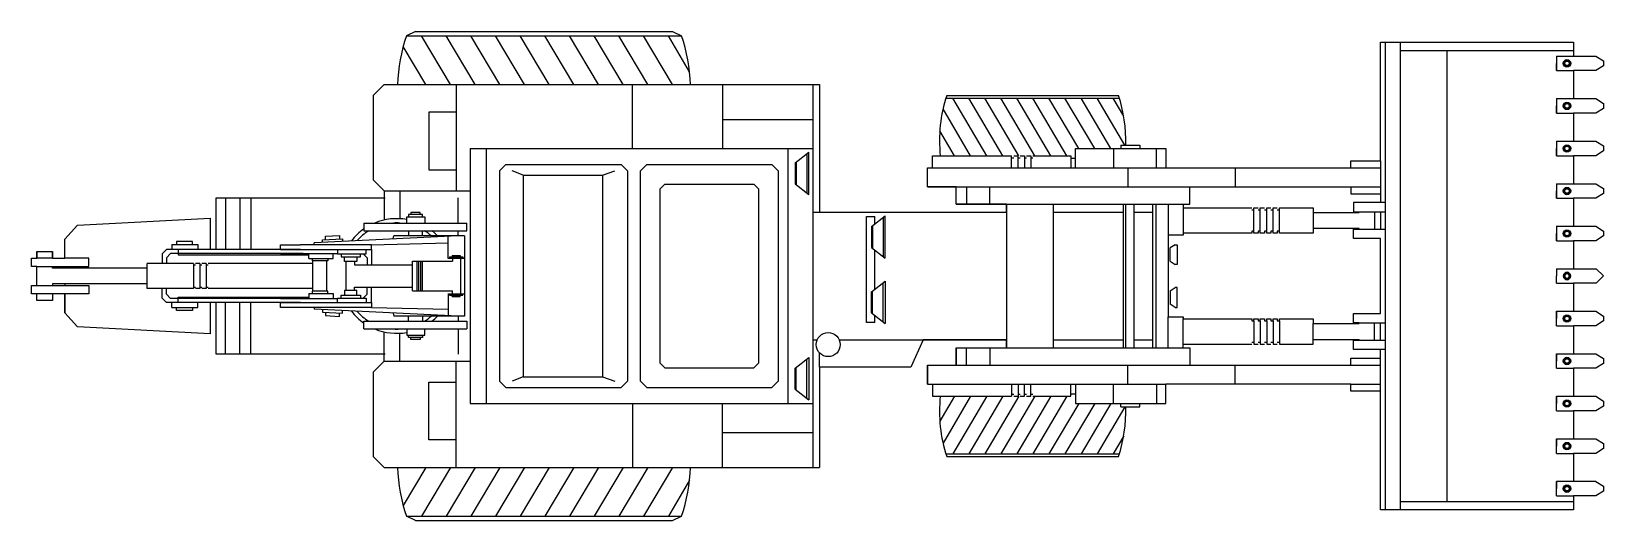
# Model space of a CAD drawing. Header units: millimetres. Extents: x -3242.83 to -3235.43, y 1750.47 to 1752.77.
import ezdxf

# ---------------------------------------------------------------- set-up
doc = ezdxf.new("R2010")
doc.units = ezdxf.units.MM
doc.header["$LTSCALE"] = 10
doc.layers.add('Veículos', color=2, linetype='Continuous')

msp = doc.modelspace()

# ---------------------------------------------------------------- linework, layer by layer
at = {"layer": 'Veículos'}
for p, q in [((-3241.0238, 1752.7698), (-3241.0663, 1752.7498)), ((-3241.0663, 1752.7498), (-3239.7726, 1752.7498)), ((-3241.0238, 1752.7698), (-3239.8151, 1752.7698)), ((-3240.8598, 1752.5198), (-3240.9954, 1752.7498)), ((-3240.7438, 1752.5198), (-3240.8794, 1752.7498)), ((-3240.6277, 1752.5198), (-3240.7633, 1752.7498)), ((-3240.5116, 1752.5198), (-3240.6472, 1752.7498)), ((-3240.3955, 1752.5198), (-3240.5311, 1752.7498)), ((-3240.2794, 1752.5198), (-3240.415, 1752.7498)), ((-3240.1633, 1752.5198), (-3240.2989, 1752.7498)), ((-3240.0473, 1752.5198), (-3240.1829, 1752.7498)), ((-3239.9312, 1752.5198), (-3240.0668, 1752.7498)), ((-3239.8151, 1752.5198), (-3239.9507, 1752.7498)), ((-3239.7346, 1752.5802), (-3239.8346, 1752.7498)), ((-3239.8151, 1752.7698), (-3239.7726, 1752.7498)), ((-3240.9759, 1752.5198), (-3241.0819, 1752.6994)), ((-3236.4847, 1752.161), (-3236.4847, 1752.7198)), ((-3236.4847, 1752.7198), (-3235.5758, 1752.7198)), ((-3236.462, 1752.7198), (-3236.462, 1750.5198)), ((-3236.3922, 1752.7198), (-3236.3922, 1750.5198)), ((-3236.3922, 1752.6798), (-3235.5758, 1752.6798)), ((-3236.1725, 1752.6798), (-3236.1725, 1750.5598)), ((-3235.5758, 1752.7198), (-3235.5758, 1752.6539)), ((-3235.6558, 1752.6539), (-3235.6558, 1752.6198)), ((-3235.6558, 1752.6539), (-3235.6558, 1752.5856)), ((-3235.6558, 1752.6539), (-3235.5758, 1752.6539)), ((-3235.6558, 1752.5856), (-3235.6558, 1752.6198)), ((-3235.5758, 1752.6539), (-3235.4704, 1752.6539)), ((-3235.4704, 1752.6539), (-3235.4348, 1752.6313)), ((-3235.4348, 1752.6082), (-3235.4704, 1752.5856)), ((-3235.4348, 1752.6313), (-3235.4348, 1752.6082)), ((-3235.6558, 1752.5856), (-3235.5758, 1752.5856)), ((-3235.5758, 1752.5856), (-3235.5758, 1752.4539)), ((-3235.4704, 1752.5856), (-3235.5758, 1752.5856)), ((-3241.2211, 1752.4698), (-3241.1711, 1752.5198)), ((-3241.2211, 1752.0698), (-3241.2211, 1752.4698)), ((-3241.1711, 1752.5198), (-3241.1038, 1752.5198)), ((-3241.1038, 1752.5198), (-3239.1239, 1752.5198)), ((-3240.8321, 1752.5198), (-3240.8321, 1752.0198)), ((-3240.0033, 1752.2198), (-3240.0033, 1752.5198)), ((-3239.7306, 1752.5198), (-3239.1239, 1752.5198)), ((-3239.5805, 1752.5198), (-3239.5805, 1752.2198)), ((-3239.1539, 1750.7198), (-3239.1539, 1752.5198)), ((-3239.1239, 1752.5198), (-3239.1239, 1751.9198)), ((-3238.5289, 1752.4564), (-3237.7124, 1752.4564)), ((-3238.5249, 1752.469), (-3237.7164, 1752.469)), ((-3238.3368, 1752.185), (-3238.4968, 1752.4564)), ((-3238.2614, 1752.185), (-3238.4213, 1752.4564)), ((-3238.1859, 1752.185), (-3238.3459, 1752.4564)), ((-3238.1104, 1752.185), (-3238.2704, 1752.4564)), ((-3238.035, 1752.185), (-3238.195, 1752.4564)), ((-3237.9595, 1752.185), (-3238.1195, 1752.4564)), ((-3237.9039, 1752.2187), (-3238.0441, 1752.4564)), ((-3237.8285, 1752.2187), (-3237.9686, 1752.4564)), ((-3237.753, 1752.2187), (-3237.8931, 1752.4564)), ((-3237.6876, 1752.2357), (-3237.8177, 1752.4564)), ((-3237.6922, 1752.3716), (-3237.7422, 1752.4564)), ((-3235.6558, 1752.4539), (-3235.5758, 1752.4539)), ((-3235.6558, 1752.4539), (-3235.6558, 1752.3856)), ((-3235.6558, 1752.4539), (-3235.6558, 1752.4198)), ((-3235.5758, 1752.4539), (-3235.4704, 1752.4539)), ((-3235.4704, 1752.4539), (-3235.4348, 1752.4313)), ((-3240.8321, 1752.3901), (-3240.9615, 1752.3901)), ((-3240.9615, 1752.3901), (-3240.9615, 1752.1184)), ((-3238.4123, 1752.185), (-3238.5423, 1752.4057)), ((-3235.6558, 1752.3856), (-3235.6558, 1752.4198)), ((-3235.6558, 1752.3856), (-3235.5758, 1752.3856)), ((-3235.4704, 1752.3856), (-3235.5758, 1752.3856)), ((-3235.5758, 1752.3856), (-3235.5758, 1752.2539)), ((-3235.4348, 1752.4082), (-3235.4704, 1752.3856)), ((-3235.4348, 1752.4313), (-3235.4348, 1752.4082)), ((-3239.5805, 1752.3552), (-3239.1539, 1752.3552)), ((-3238.4877, 1752.185), (-3238.5573, 1752.3031)), ((-3237.7064, 1752.2357), (-3237.7064, 1752.2187)), ((-3237.7064, 1752.2357), (-3237.6167, 1752.2357)), ((-3237.6167, 1752.2357), (-3237.6167, 1752.2187)), ((-3235.6558, 1752.2539), (-3235.6558, 1752.2198)), ((-3235.6558, 1752.2539), (-3235.6558, 1752.1856)), ((-3235.6558, 1752.2539), (-3235.5758, 1752.2539)), ((-3235.5758, 1752.2539), (-3235.4704, 1752.2539)), ((-3235.4704, 1752.2539), (-3235.4348, 1752.2313)), ((-3235.4348, 1752.2313), (-3235.4348, 1752.2082)), ((-3240.7671, 1752.2198), (-3240.7671, 1751.0198)), ((-3240.7671, 1752.2198), (-3239.1539, 1752.2198)), ((-3240.6917, 1752.2198), (-3240.6917, 1751.0198)), ((-3239.2724, 1752.2198), (-3239.2724, 1751.0198)), ((-3239.2376, 1752.1524), (-3239.1733, 1752.2023)), ((-3239.2337, 1752.1555), (-3239.2337, 1752.0503)), ((-3239.1829, 1752.1949), (-3239.1829, 1752.0109)), ((-3239.1733, 1752.0035), (-3239.1733, 1752.2023)), ((-3238.5922, 1752.129), (-3238.5922, 1752.185)), ((-3238.5922, 1752.185), (-3238.2195, 1752.185)), ((-3238.2195, 1752.129), (-3238.2195, 1752.185)), ((-3238.2195, 1752.175), (-3238.2095, 1752.175)), ((-3238.2095, 1752.185), (-3238.1895, 1752.185)), ((-3238.1895, 1752.129), (-3238.1895, 1752.185)), ((-3238.1895, 1752.175), (-3238.1795, 1752.175)), ((-3238.1795, 1752.185), (-3238.1596, 1752.185)), ((-3238.1596, 1752.185), (-3238.1596, 1752.129)), ((-3238.1596, 1752.175), (-3238.1496, 1752.175)), ((-3238.1496, 1752.185), (-3238.1296, 1752.185)), ((-3238.1296, 1752.185), (-3238.1296, 1752.129)), ((-3238.1296, 1752.175), (-3238.1196, 1752.175)), ((-3238.1196, 1752.185), (-3237.9413, 1752.185)), ((-3237.9413, 1752.185), (-3237.9413, 1752.129)), ((-3237.9413, 1752.1739), (-3237.9195, 1752.1739)), ((-3237.9195, 1752.2187), (-3237.6167, 1752.2187)), ((-3237.9195, 1752.129), (-3237.9195, 1752.2187)), ((-3237.7401, 1752.2187), (-3237.7401, 1752.129)), ((-3237.6167, 1752.2187), (-3237.4934, 1752.2187)), ((-3237.5383, 1752.129), (-3237.5383, 1752.2187)), ((-3237.4934, 1752.2187), (-3237.4934, 1752.129)), ((-3236.6233, 1752.129), (-3236.6233, 1752.161)), ((-3236.6233, 1752.161), (-3236.4847, 1752.161)), ((-3236.4847, 1752.161), (-3236.4847, 1752.129)), ((-3235.6558, 1752.1856), (-3235.6558, 1752.2198)), ((-3235.6558, 1752.1856), (-3235.5758, 1752.1856)), ((-3235.4704, 1752.1856), (-3235.5758, 1752.1856)), ((-3235.5758, 1752.1856), (-3235.5758, 1752.0539)), ((-3235.4348, 1752.2082), (-3235.4704, 1752.1856)), ((-3240.9615, 1752.1184), (-3240.8321, 1752.1184)), ((-3240.5991, 1752.1443), (-3240.6291, 1752.1143)), ((-3240.6291, 1752.1143), (-3240.6291, 1751.1252)), ((-3240.5991, 1752.1443), (-3240.0563, 1752.1443)), ((-3240.5169, 1752.0943), (-3240.5691, 1752.1143)), ((-3240.5169, 1752.0943), (-3240.1438, 1752.0943)), ((-3240.5169, 1752.0943), (-3240.5169, 1751.1452)), ((-3240.1438, 1752.0943), (-3240.0863, 1752.1143)), ((-3240.1438, 1752.0943), (-3240.1438, 1751.1452)), ((-3240.0263, 1752.1143), (-3240.0563, 1752.1443)), ((-3240.0263, 1752.1143), (-3240.0263, 1751.1252)), ((-3239.966, 1752.1143), (-3239.936, 1752.1443)), ((-3239.966, 1751.1252), (-3239.966, 1752.1143)), ((-3239.936, 1752.1443), (-3239.3477, 1752.1443)), ((-3239.3177, 1752.1143), (-3239.3477, 1752.1443)), ((-3239.3177, 1752.1143), (-3239.3177, 1751.1252)), ((-3239.2376, 1752.1524), (-3239.2376, 1752.0533)), ((-3238.6146, 1752.129), (-3238.5922, 1752.129)), ((-3238.6146, 1752.0389), (-3238.6146, 1752.129)), ((-3238.6146, 1752.0389), (-3238.6146, 1752.129)), ((-3238.5922, 1752.129), (-3237.4934, 1752.129)), ((-3237.6728, 1752.129), (-3237.6728, 1752.0389)), ((-3237.4934, 1752.129), (-3236.6233, 1752.129)), ((-3237.1683, 1752.129), (-3237.1683, 1752.0389)), ((-3236.6233, 1752.129), (-3236.4847, 1752.129)), ((-3236.4847, 1752.129), (-3236.4847, 1751.9656)), ((-3241.1711, 1752.0198), (-3241.2211, 1752.0698)), ((-3241.1711, 1752.0198), (-3241.1711, 1751.8829)), ((-3241.1711, 1752.0198), (-3240.7671, 1752.0198)), ((-3241.0977, 1752.0198), (-3241.0977, 1751.8889)), ((-3239.8733, 1752.0291), (-3239.8507, 1752.0517)), ((-3239.8733, 1751.2104), (-3239.8733, 1752.0291)), ((-3239.8507, 1752.0517), (-3239.4329, 1752.0517)), ((-3239.4103, 1752.0291), (-3239.4329, 1752.0517)), ((-3239.4103, 1752.0291), (-3239.4103, 1751.2104)), ((-3239.2376, 1752.0533), (-3239.1733, 1752.0035)), ((-3238.6146, 1752.0389), (-3236.4847, 1752.0389)), ((-3238.4801, 1752.0389), (-3238.6146, 1752.0389)), ((-3238.4801, 1751.9578), (-3238.4801, 1752.0389)), ((-3238.4801, 1751.9578), (-3238.4801, 1752.0389)), ((-3238.4322, 1752.0389), (-3238.4322, 1751.9578)), ((-3238.3222, 1751.9578), (-3238.3222, 1752.0389)), ((-3237.3813, 1751.9578), (-3237.3813, 1752.0389)), ((-3236.6233, 1752.0389), (-3236.6233, 1752.0069)), ((-3236.6233, 1752.0069), (-3236.4847, 1752.0069)), ((-3236.4847, 1752.0389), (-3236.4847, 1752.0069)), ((-3235.6558, 1752.0539), (-3235.6558, 1751.9856)), ((-3235.6558, 1752.0539), (-3235.6558, 1752.0198)), ((-3235.6558, 1752.0539), (-3235.5758, 1752.0539)), ((-3235.6558, 1751.9856), (-3235.6558, 1752.0198)), ((-3235.5758, 1752.0539), (-3235.4704, 1752.0539)), ((-3235.4704, 1752.0539), (-3235.4348, 1752.0313)), ((-3235.4348, 1752.0082), (-3235.4704, 1751.9856)), ((-3235.4348, 1752.0313), (-3235.4348, 1752.0082)), ((-3235.4348, 1752.0082), (-3235.4348, 1752.0082)), ((-3241.9616, 1751.9871), (-3241.1674, 1751.9871)), ((-3241.9616, 1751.7447), (-3241.9616, 1751.9871)), ((-3241.9174, 1751.9871), (-3241.9174, 1751.7447)), ((-3241.8502, 1751.9871), (-3241.8502, 1751.7447)), ((-3241.7985, 1751.9871), (-3241.7985, 1751.7447)), ((-3240.823, 1751.8689), (-3240.823, 1751.9871)), ((-3238.4801, 1751.9578), (-3237.3813, 1751.9578)), ((-3238.2444, 1751.9578), (-3238.4801, 1751.9578)), ((-3238.2444, 1751.9198), (-3238.2444, 1751.9578)), ((-3238.2444, 1751.9578), (-3238.2444, 1751.2817)), ((-3238.0245, 1751.9578), (-3238.0245, 1751.2817)), ((-3237.6947, 1751.9578), (-3237.6947, 1751.2817)), ((-3237.6837, 1751.9578), (-3237.6837, 1751.2817)), ((-3237.6452, 1751.9578), (-3237.6452, 1751.2817)), ((-3237.5572, 1751.9578), (-3237.5572, 1751.2817)), ((-3237.5407, 1751.9578), (-3237.5407, 1751.2817)), ((-3237.4833, 1751.9578), (-3237.4833, 1751.8123)), ((-3237.4128, 1751.9578), (-3237.4128, 1751.8216)), ((-3237.4128, 1751.9398), (-3237.0894, 1751.9398)), ((-3237.0799, 1751.9398), (-3237.0597, 1751.9398)), ((-3237.0799, 1751.8312), (-3237.0799, 1751.9398)), ((-3237.0496, 1751.9398), (-3237.0295, 1751.9398)), ((-3237.0496, 1751.8312), (-3237.0496, 1751.9398)), ((-3237.0189, 1751.9398), (-3236.9998, 1751.9398)), ((-3237.0189, 1751.8312), (-3237.0189, 1751.9398)), ((-3236.9892, 1751.9398), (-3236.9705, 1751.9398)), ((-3236.9892, 1751.8312), (-3236.9892, 1751.9398)), ((-3236.96, 1751.8312), (-3236.96, 1751.9398)), ((-3236.96, 1751.9398), (-3236.8007, 1751.9398)), ((-3236.8007, 1751.9398), (-3236.8007, 1751.8216)), ((-3236.6109, 1751.9656), (-3236.6109, 1751.9216)), ((-3236.462, 1751.9656), (-3236.6109, 1751.9656)), ((-3235.6558, 1751.9856), (-3235.5758, 1751.9856)), ((-3235.4704, 1751.9856), (-3235.5758, 1751.9856)), ((-3235.5758, 1751.9856), (-3235.5758, 1751.8539)), ((-3242.6744, 1751.7937), (-3242.6146, 1751.8584)), ((-3242.6146, 1751.8584), (-3241.9897, 1751.8914)), ((-3241.9897, 1751.8914), (-3241.9897, 1751.7447)), ((-3241.2666, 1751.8689), (-3241.2666, 1751.8321)), ((-3241.2666, 1751.8689), (-3240.7819, 1751.8689)), ((-3241.0652, 1751.8689), (-3241.0652, 1751.8975)), ((-3241.0652, 1751.8975), (-3240.9795, 1751.8975)), ((-3241.0563, 1751.9088), (-3241.0563, 1751.8975)), ((-3240.9918, 1751.9088), (-3241.0563, 1751.9088)), ((-3241.0459, 1751.918), (-3241.0459, 1751.9088)), ((-3241.0021, 1751.918), (-3241.0459, 1751.918)), ((-3241.0021, 1751.9088), (-3241.0021, 1751.918)), ((-3240.9918, 1751.8975), (-3240.9918, 1751.9088)), ((-3240.9795, 1751.8975), (-3240.9795, 1751.8689)), ((-3240.7819, 1751.8321), (-3240.7819, 1751.8689)), ((-3239.151, 1751.9198), (-3238.2444, 1751.9198)), ((-3239.1239, 1751.9198), (-3238.2444, 1751.9198)), ((-3238.9025, 1751.8997), (-3238.8625, 1751.8997)), ((-3238.9025, 1751.4003), (-3238.9025, 1751.8997)), ((-3238.8783, 1751.8528), (-3238.814, 1751.9026)), ((-3238.8625, 1751.865), (-3238.8625, 1751.8997)), ((-3238.8236, 1751.8952), (-3238.8236, 1751.7112)), ((-3238.814, 1751.7038), (-3238.814, 1751.9026)), ((-3238.0245, 1751.9198), (-3237.6947, 1751.9198)), ((-3237.6452, 1751.9198), (-3237.5572, 1751.9198)), ((-3237.0894, 1751.9302), (-3237.0799, 1751.9302)), ((-3237.0597, 1751.9302), (-3237.0496, 1751.9302)), ((-3237.0295, 1751.9302), (-3237.0189, 1751.9302)), ((-3236.9998, 1751.9302), (-3236.9892, 1751.9302)), ((-3236.9705, 1751.9302), (-3236.96, 1751.9302)), ((-3236.8007, 1751.9182), (-3236.5841, 1751.9182)), ((-3236.6109, 1751.9216), (-3236.462, 1751.9216)), ((-3236.5841, 1751.9216), (-3236.5841, 1751.9182)), ((-3236.5125, 1751.9216), (-3236.5125, 1751.8398)), ((-3236.4847, 1751.9216), (-3236.4847, 1751.8398)), ((-3242.6744, 1751.7036), (-3242.6744, 1751.7937)), ((-3242.6744, 1751.7036), (-3242.6744, 1751.7937)), ((-3240.823, 1751.8091), (-3241.5001, 1751.7764)), ((-3241.4623, 1751.7895), (-3241.3668, 1751.7949)), ((-3241.4623, 1751.7783), (-3241.4623, 1751.7895)), ((-3241.4475, 1751.8063), (-3241.3815, 1751.81)), ((-3241.4475, 1751.7903), (-3241.4475, 1751.8063)), ((-3241.3815, 1751.81), (-3241.3815, 1751.7941)), ((-3241.3668, 1751.7949), (-3241.3668, 1751.7829)), ((-3241.2666, 1751.8321), (-3240.7819, 1751.8321)), ((-3241.1284, 1751.7944), (-3241.1267, 1751.8091)), ((-3240.7932, 1751.8091), (-3241.1267, 1751.8091)), ((-3241.0575, 1751.8321), (-3241.0575, 1751.8091)), ((-3240.9914, 1751.8091), (-3240.9914, 1751.8321)), ((-3240.8706, 1751.703), (-3240.8706, 1751.805)), ((-3240.823, 1751.8091), (-3240.823, 1751.8321)), ((-3240.7932, 1751.8091), (-3240.7932, 1751.4304)), ((-3238.8783, 1751.8528), (-3238.8783, 1751.7537)), ((-3238.8744, 1751.8558), (-3238.8744, 1751.7506)), ((-3237.4128, 1751.8123), (-3237.4833, 1751.8123)), ((-3237.4833, 1751.8123), (-3237.4833, 1751.4272)), ((-3237.4128, 1751.8216), (-3237.4128, 1751.8123)), ((-3237.0894, 1751.8216), (-3237.4128, 1751.8216)), ((-3237.0894, 1751.8312), (-3237.0894, 1751.8216)), ((-3237.0799, 1751.8312), (-3237.0894, 1751.8312)), ((-3237.0799, 1751.8216), (-3237.0799, 1751.8312)), ((-3237.0597, 1751.8216), (-3237.0799, 1751.8216)), ((-3237.0597, 1751.8312), (-3237.0597, 1751.8216)), ((-3237.0496, 1751.8312), (-3237.0597, 1751.8312)), ((-3237.0496, 1751.8216), (-3237.0496, 1751.8312)), ((-3237.0295, 1751.8216), (-3237.0496, 1751.8216)), ((-3237.0295, 1751.8312), (-3237.0295, 1751.8216)), ((-3237.0189, 1751.8312), (-3237.0295, 1751.8312)), ((-3237.0189, 1751.8216), (-3237.0189, 1751.8312)), ((-3236.9998, 1751.8216), (-3237.0189, 1751.8216)), ((-3236.9998, 1751.8312), (-3236.9998, 1751.8216)), ((-3236.9892, 1751.8312), (-3236.9998, 1751.8312)), ((-3236.9892, 1751.8216), (-3236.9892, 1751.8312)), ((-3236.9705, 1751.8216), (-3236.9892, 1751.8216)), ((-3236.9705, 1751.8312), (-3236.9705, 1751.8216)), ((-3236.96, 1751.8312), (-3236.9705, 1751.8312)), ((-3236.96, 1751.8216), (-3236.96, 1751.8312)), ((-3236.8007, 1751.8216), (-3236.96, 1751.8216)), ((-3236.8007, 1751.8432), (-3236.8007, 1751.8216)), ((-3236.5841, 1751.8432), (-3236.8007, 1751.8432)), ((-3236.6109, 1751.8398), (-3236.5841, 1751.8398)), ((-3236.6109, 1751.7957), (-3236.6109, 1751.8398)), ((-3236.4847, 1751.7957), (-3236.6109, 1751.7957)), ((-3236.5841, 1751.8398), (-3236.5841, 1751.8432)), ((-3236.5841, 1751.8398), (-3236.462, 1751.8398)), ((-3236.4847, 1751.4438), (-3236.4847, 1751.7957)), ((-3235.6558, 1751.8539), (-3235.6558, 1751.8198)), ((-3235.6558, 1751.8539), (-3235.5758, 1751.8539)), ((-3235.6558, 1751.8539), (-3235.6558, 1751.7856)), ((-3235.6558, 1751.7856), (-3235.6558, 1751.8198)), ((-3235.6558, 1751.7856), (-3235.5758, 1751.7856)), ((-3235.5758, 1751.8539), (-3235.4704, 1751.8539)), ((-3235.5758, 1751.7856), (-3235.5758, 1751.6539)), ((-3235.4704, 1751.7856), (-3235.5758, 1751.7856)), ((-3235.4704, 1751.8539), (-3235.4348, 1751.8313)), ((-3235.4348, 1751.8082), (-3235.4704, 1751.7856)), ((-3235.4348, 1751.8313), (-3235.4348, 1751.8082)), ((-3242.8063, 1751.7344), (-3242.7325, 1751.7344)), ((-3242.8063, 1751.7036), (-3242.8063, 1751.7344)), ((-3242.8063, 1751.7344), (-3242.8063, 1751.7036)), ((-3242.7325, 1751.7344), (-3242.7325, 1751.7036)), ((-3242.7325, 1751.7036), (-3242.7325, 1751.7344)), ((-3242.2156, 1751.7247), (-3242.1956, 1751.7447)), ((-3242.2156, 1751.7247), (-3242.2156, 1751.6782)), ((-3242.196, 1751.705), (-3242.176, 1751.725)), ((-3241.5652, 1751.7447), (-3242.1956, 1751.7447)), ((-3241.5525, 1751.725), (-3242.176, 1751.725)), ((-3242.17, 1751.7675), (-3242.17, 1751.7447)), ((-3242.17, 1751.7675), (-3242.0475, 1751.7675)), ((-3242.1479, 1751.7827), (-3242.1479, 1751.7675)), ((-3242.0733, 1751.7827), (-3242.1479, 1751.7827)), ((-3242.1402, 1751.7447), (-3242.1402, 1751.7199)), ((-3241.66, 1751.725), (-3242.1402, 1751.725)), ((-3242.1402, 1751.7199), (-3241.5262, 1751.7199)), ((-3242.0733, 1751.7675), (-3242.0733, 1751.7827)), ((-3242.0475, 1751.7675), (-3242.0475, 1751.7447)), ((-3241.66, 1751.7447), (-3241.66, 1751.7671)), ((-3241.66, 1751.7671), (-3241.5652, 1751.7671)), ((-3241.5652, 1751.7447), (-3241.66, 1751.7447)), ((-3241.66, 1751.7447), (-3241.2313, 1751.7447)), ((-3241.66, 1751.725), (-3241.3917, 1751.725)), ((-3241.2313, 1751.7671), (-3241.5652, 1751.7671)), ((-3241.5262, 1751.7016), (-3241.5262, 1751.725)), ((-3241.5001, 1751.7671), (-3241.5001, 1751.7764)), ((-3241.4112, 1751.7016), (-3241.4112, 1751.725)), ((-3241.3917, 1751.7447), (-3241.3917, 1751.7241)), ((-3241.3917, 1751.7241), (-3241.2568, 1751.7241)), ((-3241.3735, 1751.7236), (-3241.3735, 1751.7104)), ((-3241.2823, 1751.7104), (-3241.2823, 1751.7236)), ((-3241.2509, 1751.705), (-3241.27, 1751.7241)), ((-3241.2568, 1751.7241), (-3241.2568, 1751.7447)), ((-3241.2313, 1751.7671), (-3240.8706, 1751.7763)), ((-3241.2313, 1751.7447), (-3241.2313, 1751.7671)), ((-3241.2313, 1751.7447), (-3241.2313, 1751.6715)), ((-3240.8514, 1751.7169), (-3240.8514, 1751.7103)), ((-3240.8514, 1751.7169), (-3240.8141, 1751.7169)), ((-3240.8141, 1751.7169), (-3240.8141, 1751.7103)), ((-3238.8783, 1751.7537), (-3238.814, 1751.7038)), ((-3238.8625, 1751.558), (-3238.8625, 1751.7414)), ((-3237.4504, 1751.7671), (-3237.4733, 1751.7521)), ((-3237.4733, 1751.6892), (-3237.4733, 1751.7521)), ((-3237.4504, 1751.7671), (-3237.4412, 1751.7671)), ((-3237.4412, 1751.7671), (-3237.4412, 1751.6742)), ((-3242.8309, 1751.6648), (-3242.8309, 1751.7036)), ((-3242.8309, 1751.7036), (-3242.8063, 1751.7036)), ((-3242.8063, 1751.6648), (-3242.8309, 1751.6648)), ((-3242.7325, 1751.7036), (-3242.8063, 1751.7036)), ((-3242.8063, 1751.5747), (-3242.8063, 1751.6648)), ((-3242.8063, 1751.6648), (-3242.5603, 1751.6648)), ((-3242.7325, 1751.7036), (-3242.6744, 1751.7036)), ((-3242.7325, 1751.6572), (-3242.7325, 1751.6648)), ((-3242.2869, 1751.6572), (-3242.7325, 1751.6572)), ((-3242.5603, 1751.7036), (-3242.6744, 1751.7036)), ((-3242.6744, 1751.6572), (-3242.6744, 1751.6648)), ((-3242.5603, 1751.6648), (-3242.5603, 1751.7036)), ((-3242.2869, 1751.5606), (-3242.2869, 1751.6789)), ((-3242.0891, 1751.6789), (-3242.2869, 1751.6789)), ((-3242.196, 1751.705), (-3242.196, 1751.6782)), ((-3242.0691, 1751.6789), (-3242.0891, 1751.6789)), ((-3242.0691, 1751.6789), (-3242.0691, 1751.5606)), ((-3242.0691, 1751.6715), (-3242.059, 1751.6715)), ((-3242.039, 1751.6789), (-3242.059, 1751.6789)), ((-3242.039, 1751.6789), (-3242.039, 1751.5606)), ((-3242.039, 1751.6715), (-3242.029, 1751.6715)), ((-3242.009, 1751.6789), (-3242.029, 1751.6789)), ((-3242.009, 1751.6789), (-3242.009, 1751.5606)), ((-3242.009, 1751.6715), (-3241.999, 1751.6715)), ((-3241.5067, 1751.6789), (-3241.999, 1751.6789)), ((-3241.5262, 1751.7016), (-3241.4112, 1751.7016)), ((-3241.511, 1751.7016), (-3241.511, 1751.6914)), ((-3241.4366, 1751.6914), (-3241.511, 1751.6914)), ((-3241.5067, 1751.5481), (-3241.5067, 1751.6914)), ((-3241.4408, 1751.5481), (-3241.4408, 1751.6914)), ((-3241.4366, 1751.7016), (-3241.4366, 1751.6914)), ((-3241.3735, 1751.7104), (-3241.2823, 1751.7104)), ((-3241.3576, 1751.6886), (-3241.3576, 1751.7104)), ((-3241.2994, 1751.6886), (-3241.3576, 1751.6886)), ((-3241.3497, 1751.551), (-3241.3497, 1751.6886)), ((-3241.3113, 1751.6886), (-3241.3113, 1751.6715)), ((-3241.3113, 1751.6715), (-3241.0386, 1751.6715)), ((-3241.2994, 1751.7104), (-3241.2994, 1751.6886)), ((-3241.2509, 1751.705), (-3241.2509, 1751.6715)), ((-3241.0386, 1751.5501), (-3241.0386, 1751.6894)), ((-3241.0386, 1751.6894), (-3240.8507, 1751.6894)), ((-3241.0179, 1751.6894), (-3241.0179, 1751.5501)), ((-3241.0081, 1751.5501), (-3241.0081, 1751.6894)), ((-3240.9997, 1751.5501), (-3240.9997, 1751.6894)), ((-3240.9912, 1751.5501), (-3240.9912, 1751.6894)), ((-3240.8718, 1751.703), (-3240.7932, 1751.703)), ((-3240.8646, 1751.7103), (-3240.8646, 1751.7021)), ((-3240.8646, 1751.7103), (-3240.8012, 1751.7103)), ((-3240.8507, 1751.703), (-3240.8507, 1751.6894)), ((-3240.8128, 1751.703), (-3240.8128, 1751.5365)), ((-3240.8012, 1751.7103), (-3240.8012, 1751.7021)), ((-3237.4733, 1751.6892), (-3237.4504, 1751.6742)), ((-3237.4412, 1751.6742), (-3237.4504, 1751.6742)), ((-3235.6557, 1751.6539), (-3235.6557, 1751.6198)), ((-3235.6557, 1751.6539), (-3235.5758, 1751.6539)), ((-3235.5758, 1751.6539), (-3235.4703, 1751.6539)), ((-3235.4703, 1751.6539), (-3235.4348, 1751.6198)), ((-3242.8309, 1751.5359), (-3242.8309, 1751.5747)), ((-3242.8309, 1751.5747), (-3242.8063, 1751.5747)), ((-3242.8063, 1751.5747), (-3242.5603, 1751.5747)), ((-3242.7325, 1751.5823), (-3242.7325, 1751.5747)), ((-3242.2869, 1751.5823), (-3242.7325, 1751.5823)), ((-3242.6744, 1751.5823), (-3242.6744, 1751.5747)), ((-3242.5603, 1751.5747), (-3242.5603, 1751.5359)), ((-3242.0691, 1751.568), (-3242.059, 1751.568)), ((-3242.039, 1751.568), (-3242.029, 1751.568)), ((-3242.009, 1751.568), (-3241.999, 1751.568)), ((-3241.3113, 1751.551), (-3241.3113, 1751.568)), ((-3241.3113, 1751.568), (-3241.0386, 1751.568)), ((-3241.2509, 1751.5345), (-3241.2509, 1751.568)), ((-3241.2313, 1751.4948), (-3241.2313, 1751.568)), ((-3238.8783, 1751.5458), (-3238.814, 1751.5956)), ((-3238.8236, 1751.4042), (-3238.8236, 1751.5882)), ((-3238.814, 1751.5956), (-3238.814, 1751.3968)), ((-3237.4733, 1751.5503), (-3237.4504, 1751.5653)), ((-3237.4412, 1751.5653), (-3237.4504, 1751.5653)), ((-3237.4412, 1751.4724), (-3237.4412, 1751.5653)), ((-3235.6557, 1751.5856), (-3235.6557, 1751.6198)), ((-3235.6557, 1751.5856), (-3235.5758, 1751.5856)), ((-3235.4703, 1751.5856), (-3235.5758, 1751.5856)), ((-3235.5758, 1751.5856), (-3235.5758, 1751.4539)), ((-3235.4348, 1751.6198), (-3235.4703, 1751.5856)), ((-3242.8063, 1751.5359), (-3242.8309, 1751.5359)), ((-3242.8063, 1751.5051), (-3242.8063, 1751.5359)), ((-3242.8063, 1751.5051), (-3242.8063, 1751.5359)), ((-3242.7325, 1751.5359), (-3242.8063, 1751.5359)), ((-3242.7325, 1751.5051), (-3242.8063, 1751.5051)), ((-3242.7325, 1751.5359), (-3242.7325, 1751.5051)), ((-3242.7325, 1751.5359), (-3242.7325, 1751.5051)), ((-3242.6744, 1751.5359), (-3242.7325, 1751.5359)), ((-3242.5603, 1751.5359), (-3242.6744, 1751.5359)), ((-3242.6744, 1751.4458), (-3242.6744, 1751.5359)), ((-3242.6744, 1751.5359), (-3242.6744, 1751.4458)), ((-3242.0891, 1751.5606), (-3242.2869, 1751.5606)), ((-3242.2156, 1751.5148), (-3242.2156, 1751.5613)), ((-3242.2156, 1751.5148), (-3242.1956, 1751.4948)), ((-3242.196, 1751.5345), (-3242.196, 1751.5613)), ((-3242.196, 1751.5345), (-3242.176, 1751.5145)), ((-3241.5652, 1751.4948), (-3242.1956, 1751.4948)), ((-3241.5525, 1751.5145), (-3242.176, 1751.5145)), ((-3242.17, 1751.472), (-3242.17, 1751.4948)), ((-3242.1402, 1751.5196), (-3241.5262, 1751.5196)), ((-3242.1402, 1751.4948), (-3242.1402, 1751.5196)), ((-3241.66, 1751.5145), (-3242.1402, 1751.5145)), ((-3242.0691, 1751.5606), (-3242.0891, 1751.5606)), ((-3242.039, 1751.5606), (-3242.059, 1751.5606)), ((-3242.0475, 1751.472), (-3242.0475, 1751.4948)), ((-3242.009, 1751.5606), (-3242.029, 1751.5606)), ((-3241.5067, 1751.5606), (-3241.999, 1751.5606)), ((-3241.9897, 1751.4948), (-3241.9897, 1751.3481)), ((-3241.9616, 1751.2524), (-3241.9616, 1751.4948)), ((-3241.9174, 1751.2524), (-3241.9174, 1751.4948)), ((-3241.8502, 1751.2524), (-3241.8502, 1751.4948)), ((-3241.7985, 1751.2524), (-3241.7985, 1751.4948)), ((-3241.66, 1751.5145), (-3241.3917, 1751.5145)), ((-3241.66, 1751.4948), (-3241.5652, 1751.4948)), ((-3241.66, 1751.4724), (-3241.66, 1751.4948)), ((-3241.66, 1751.4948), (-3241.2313, 1751.4948)), ((-3241.5262, 1751.538), (-3241.5262, 1751.5145)), ((-3241.5262, 1751.538), (-3241.4112, 1751.538)), ((-3241.511, 1751.5481), (-3241.511, 1751.538)), ((-3241.4366, 1751.5481), (-3241.511, 1751.5481)), ((-3241.4366, 1751.538), (-3241.4366, 1751.5481)), ((-3241.4112, 1751.538), (-3241.4112, 1751.5145)), ((-3241.3917, 1751.4948), (-3241.3917, 1751.5154)), ((-3241.3917, 1751.5154), (-3241.2568, 1751.5154)), ((-3241.3735, 1751.5159), (-3241.3735, 1751.5291)), ((-3241.3735, 1751.5291), (-3241.2823, 1751.5291)), ((-3241.3576, 1751.551), (-3241.3576, 1751.5291)), ((-3241.2994, 1751.551), (-3241.3576, 1751.551)), ((-3241.2994, 1751.5291), (-3241.2994, 1751.551)), ((-3241.2823, 1751.5291), (-3241.2823, 1751.5159)), ((-3241.2509, 1751.5345), (-3241.27, 1751.5154)), ((-3241.2568, 1751.5154), (-3241.2568, 1751.4948)), ((-3241.2313, 1751.4948), (-3241.2313, 1751.4724)), ((-3241.0386, 1751.5501), (-3240.8507, 1751.5501)), ((-3240.8718, 1751.5365), (-3240.7932, 1751.5365)), ((-3240.8706, 1751.5365), (-3240.8706, 1751.4345)), ((-3240.8646, 1751.5292), (-3240.8646, 1751.5374)), ((-3240.8646, 1751.5292), (-3240.8012, 1751.5292)), ((-3240.8514, 1751.5226), (-3240.8514, 1751.5292)), ((-3240.8514, 1751.5226), (-3240.8141, 1751.5226)), ((-3240.8507, 1751.5365), (-3240.8507, 1751.5501)), ((-3240.8141, 1751.5226), (-3240.8141, 1751.5292)), ((-3240.8012, 1751.5292), (-3240.8012, 1751.5374)), ((-3238.8783, 1751.4467), (-3238.8783, 1751.5458)), ((-3238.8744, 1751.4436), (-3238.8744, 1751.5488)), ((-3237.4733, 1751.5503), (-3237.4733, 1751.4874)), ((-3242.6146, 1751.3811), (-3242.6744, 1751.4458)), ((-3242.17, 1751.472), (-3242.0475, 1751.472)), ((-3242.1479, 1751.4568), (-3242.1479, 1751.472)), ((-3242.0733, 1751.4568), (-3242.1479, 1751.4568)), ((-3242.0733, 1751.472), (-3242.0733, 1751.4568)), ((-3241.5652, 1751.4724), (-3241.66, 1751.4724)), ((-3241.2313, 1751.4724), (-3241.5652, 1751.4724)), ((-3241.5001, 1751.4724), (-3241.5001, 1751.4631)), ((-3240.823, 1751.4304), (-3241.5001, 1751.4631)), ((-3241.4623, 1751.4612), (-3241.4623, 1751.45)), ((-3241.4623, 1751.45), (-3241.3668, 1751.4446)), ((-3241.4475, 1751.4492), (-3241.4475, 1751.4333)), ((-3241.4475, 1751.4333), (-3241.3815, 1751.4295)), ((-3241.3815, 1751.4295), (-3241.3815, 1751.4454)), ((-3241.3668, 1751.4446), (-3241.3668, 1751.4567)), ((-3241.2313, 1751.4724), (-3240.8706, 1751.4632)), ((-3241.1284, 1751.4451), (-3241.1267, 1751.4304)), ((-3240.7932, 1751.4304), (-3241.1267, 1751.4304)), ((-3241.0575, 1751.4074), (-3241.0575, 1751.4304)), ((-3240.9914, 1751.4304), (-3240.9914, 1751.4074)), ((-3240.823, 1751.4304), (-3240.823, 1751.4074)), ((-3238.8783, 1751.4467), (-3238.814, 1751.3968)), ((-3238.8625, 1751.4003), (-3238.8625, 1751.4344)), ((-3237.4833, 1751.2817), (-3237.4833, 1751.4272)), ((-3237.4833, 1751.4272), (-3237.4128, 1751.4272)), ((-3237.4504, 1751.4724), (-3237.4733, 1751.4874)), ((-3237.4504, 1751.4724), (-3237.4412, 1751.4724)), ((-3237.4128, 1751.4272), (-3237.4128, 1751.418)), ((-3237.4128, 1751.2817), (-3237.4128, 1751.418)), ((-3237.4128, 1751.418), (-3237.0894, 1751.418)), ((-3237.0894, 1751.418), (-3237.0894, 1751.4083)), ((-3237.0799, 1751.418), (-3237.0597, 1751.418)), ((-3237.0799, 1751.4083), (-3237.0799, 1751.418)), ((-3237.0597, 1751.418), (-3237.0597, 1751.4083)), ((-3237.0496, 1751.418), (-3237.0295, 1751.418)), ((-3237.0496, 1751.4083), (-3237.0496, 1751.418)), ((-3237.0295, 1751.418), (-3237.0295, 1751.4083)), ((-3237.0189, 1751.418), (-3236.9998, 1751.418)), ((-3237.0189, 1751.4083), (-3237.0189, 1751.418)), ((-3236.9998, 1751.418), (-3236.9998, 1751.4083)), ((-3236.9892, 1751.418), (-3236.9705, 1751.418)), ((-3236.9892, 1751.4083), (-3236.9892, 1751.418)), ((-3236.9705, 1751.418), (-3236.9705, 1751.4083)), ((-3236.96, 1751.4083), (-3236.96, 1751.418)), ((-3236.96, 1751.418), (-3236.8007, 1751.418)), ((-3236.8007, 1751.418), (-3236.8007, 1751.3963)), ((-3236.6109, 1751.3997), (-3236.6109, 1751.4438)), ((-3236.6109, 1751.4438), (-3236.4847, 1751.4438)), ((-3235.6558, 1751.4539), (-3235.6558, 1751.4198)), ((-3235.6558, 1751.3856), (-3235.6558, 1751.4539)), ((-3235.6558, 1751.4539), (-3235.5758, 1751.4539)), ((-3235.6558, 1751.3856), (-3235.6558, 1751.4198)), ((-3235.5758, 1751.4539), (-3235.4704, 1751.4539)), ((-3235.4704, 1751.4539), (-3235.4348, 1751.4313)), ((-3235.4348, 1751.4313), (-3235.4348, 1751.4082)), ((-3241.9897, 1751.3481), (-3242.6146, 1751.3811)), ((-3241.2666, 1751.3706), (-3241.2666, 1751.4074)), ((-3241.2666, 1751.4074), (-3240.7819, 1751.4074)), ((-3241.2666, 1751.3706), (-3240.7819, 1751.3706)), ((-3241.1711, 1751.2198), (-3241.1711, 1751.3566)), ((-3241.0977, 1751.2198), (-3241.0977, 1751.3506)), ((-3241.0652, 1751.3706), (-3241.0652, 1751.342)), ((-3241.0652, 1751.342), (-3240.9795, 1751.342)), ((-3241.0563, 1751.3307), (-3241.0563, 1751.342)), ((-3240.9918, 1751.342), (-3240.9918, 1751.3307)), ((-3240.9795, 1751.342), (-3240.9795, 1751.3706)), ((-3240.823, 1751.3706), (-3240.823, 1751.2524)), ((-3240.7819, 1751.4074), (-3240.7819, 1751.3706)), ((-3238.8625, 1751.4003), (-3238.9025, 1751.4003)), ((-3237.0894, 1751.4083), (-3237.0799, 1751.4083)), ((-3237.0799, 1751.4083), (-3237.0799, 1751.2997)), ((-3237.0597, 1751.4083), (-3237.0496, 1751.4083)), ((-3237.0496, 1751.4083), (-3237.0496, 1751.2997)), ((-3237.0295, 1751.4083), (-3237.0189, 1751.4083)), ((-3237.0189, 1751.4083), (-3237.0189, 1751.2997)), ((-3236.9998, 1751.4083), (-3236.9892, 1751.4083)), ((-3236.9892, 1751.4083), (-3236.9892, 1751.2997)), ((-3236.9705, 1751.4083), (-3236.96, 1751.4083)), ((-3236.96, 1751.4083), (-3236.96, 1751.2997)), ((-3236.8007, 1751.2997), (-3236.8007, 1751.3963)), ((-3236.8007, 1751.3963), (-3236.5841, 1751.3963)), ((-3236.5841, 1751.3997), (-3236.6109, 1751.3997)), ((-3236.5841, 1751.3963), (-3236.5841, 1751.3997)), ((-3236.5841, 1751.3997), (-3236.462, 1751.3997)), ((-3236.5125, 1751.3179), (-3236.5125, 1751.3997)), ((-3236.4847, 1751.3179), (-3236.4847, 1751.3997)), ((-3235.6558, 1751.3856), (-3235.5758, 1751.3856)), ((-3235.4704, 1751.3856), (-3235.5758, 1751.3856)), ((-3235.5758, 1751.3856), (-3235.5758, 1751.2539)), ((-3235.4348, 1751.4082), (-3235.4704, 1751.3856)), ((-3240.9918, 1751.3307), (-3241.0563, 1751.3307)), ((-3241.0459, 1751.3215), (-3241.0459, 1751.3307)), ((-3241.0021, 1751.3215), (-3241.0459, 1751.3215)), ((-3241.0021, 1751.3307), (-3241.0021, 1751.3215)), ((-3239.151, 1751.3198), (-3239.1344, 1751.3198)), ((-3239.0306, 1751.3198), (-3238.635, 1751.3198)), ((-3238.635, 1751.3198), (-3238.6942, 1751.1913)), ((-3238.2444, 1751.3198), (-3238.635, 1751.3198)), ((-3238.635, 1751.3198), (-3238.2444, 1751.3198)), ((-3238.4801, 1751.2817), (-3237.3813, 1751.2817)), ((-3238.4801, 1751.2006), (-3238.4801, 1751.2817)), ((-3238.4801, 1751.2817), (-3238.4801, 1751.2006)), ((-3238.4801, 1751.2817), (-3238.2444, 1751.2817)), ((-3238.4322, 1751.2006), (-3238.4322, 1751.2817)), ((-3238.3222, 1751.2817), (-3238.3222, 1751.2006)), ((-3238.2444, 1751.2817), (-3238.2444, 1751.3198)), ((-3238.0245, 1751.3198), (-3237.6947, 1751.3198)), ((-3237.6452, 1751.3198), (-3237.5572, 1751.3198)), ((-3237.4128, 1751.2997), (-3237.0894, 1751.2997)), ((-3237.3813, 1751.2817), (-3237.3813, 1751.2006)), ((-3237.0894, 1751.3093), (-3237.0799, 1751.3093)), ((-3237.0799, 1751.2997), (-3237.0597, 1751.2997)), ((-3237.0597, 1751.3093), (-3237.0496, 1751.3093)), ((-3237.0496, 1751.2997), (-3237.0295, 1751.2997)), ((-3237.0295, 1751.3093), (-3237.0189, 1751.3093)), ((-3237.0189, 1751.2997), (-3236.9998, 1751.2997)), ((-3236.9998, 1751.3093), (-3236.9892, 1751.3093)), ((-3236.9892, 1751.2997), (-3236.9705, 1751.2997)), ((-3236.9705, 1751.3093), (-3236.96, 1751.3093)), ((-3236.96, 1751.2997), (-3236.8007, 1751.2997)), ((-3236.8007, 1751.3213), (-3236.5841, 1751.3213)), ((-3236.6109, 1751.2739), (-3236.6109, 1751.3179)), ((-3236.6109, 1751.3179), (-3236.462, 1751.3179)), ((-3236.462, 1751.2739), (-3236.6109, 1751.2739)), ((-3236.5841, 1751.3179), (-3236.5841, 1751.3213)), ((-3236.4847, 1751.1106), (-3236.4847, 1751.2739)), ((-3241.1674, 1751.2524), (-3241.9616, 1751.2524)), ((-3241.2211, 1751.1698), (-3241.1711, 1751.2198)), ((-3241.1711, 1751.2198), (-3240.7671, 1751.2198)), ((-3240.8321, 1750.7198), (-3240.8321, 1751.2198)), ((-3239.8733, 1751.2104), (-3239.8507, 1751.1878)), ((-3239.4103, 1751.2104), (-3239.4329, 1751.1878)), ((-3239.2376, 1751.1862), (-3239.1733, 1751.236)), ((-3239.1829, 1751.0447), (-3239.1829, 1751.2286)), ((-3239.1733, 1751.236), (-3239.1733, 1751.0372)), ((-3239.1239, 1751.1913), (-3239.1239, 1751.2584)), ((-3238.6146, 1751.2006), (-3236.4847, 1751.2006)), ((-3238.6146, 1751.2006), (-3238.4801, 1751.2006)), ((-3238.6146, 1751.1106), (-3238.6146, 1751.2006)), ((-3238.6146, 1751.2006), (-3238.6146, 1751.1106)), ((-3237.6728, 1751.1106), (-3237.6728, 1751.2006)), ((-3237.1683, 1751.1106), (-3237.1683, 1751.2006)), ((-3236.6233, 1751.2006), (-3236.6233, 1751.2326)), ((-3236.6233, 1751.2326), (-3236.4847, 1751.2326)), ((-3236.4847, 1751.2006), (-3236.4847, 1751.2326)), ((-3235.6558, 1751.2539), (-3235.6558, 1751.2198)), ((-3235.6558, 1751.1856), (-3235.6558, 1751.2539)), ((-3235.6558, 1751.2539), (-3235.5758, 1751.2539)), ((-3235.6558, 1751.1856), (-3235.6558, 1751.2198)), ((-3235.5758, 1751.2539), (-3235.4704, 1751.2539)), ((-3235.4704, 1751.2539), (-3235.4348, 1751.2313)), ((-3235.4348, 1751.2082), (-3235.4704, 1751.1856)), ((-3235.4348, 1751.2313), (-3235.4348, 1751.2313)), ((-3235.4348, 1751.2313), (-3235.4348, 1751.2082)), ((-3241.2211, 1750.7698), (-3241.2211, 1751.1698)), ((-3240.9615, 1750.8494), (-3240.9615, 1751.1211)), ((-3240.9615, 1751.1211), (-3240.8321, 1751.1211)), ((-3240.5991, 1751.0952), (-3240.6291, 1751.1252)), ((-3240.5169, 1751.1452), (-3240.5691, 1751.1252)), ((-3240.5169, 1751.1452), (-3240.1438, 1751.1452)), ((-3240.1438, 1751.1452), (-3240.0863, 1751.1252)), ((-3240.0263, 1751.1252), (-3240.0563, 1751.0952)), ((-3239.966, 1751.1252), (-3239.936, 1751.0952)), ((-3239.8507, 1751.1878), (-3239.4329, 1751.1878)), ((-3239.3177, 1751.1252), (-3239.3477, 1751.0952)), ((-3239.2376, 1751.0871), (-3239.2376, 1751.1862)), ((-3239.2337, 1751.0841), (-3239.2337, 1751.1892)), ((-3239.1239, 1751.1913), (-3239.1239, 1750.7198)), ((-3238.6942, 1751.1913), (-3239.1239, 1751.1913)), ((-3235.6558, 1751.1856), (-3235.5758, 1751.1856)), ((-3235.4704, 1751.1856), (-3235.5758, 1751.1856)), ((-3235.5758, 1751.1856), (-3235.5758, 1751.0539)), ((-3240.5991, 1751.0952), (-3240.0563, 1751.0952)), ((-3239.936, 1751.0952), (-3239.3477, 1751.0952)), ((-3239.2376, 1751.0871), (-3239.1733, 1751.0372)), ((-3238.6146, 1751.1106), (-3238.5922, 1751.1106)), ((-3238.5922, 1751.1106), (-3237.4934, 1751.1106)), ((-3238.5922, 1751.1106), (-3238.5922, 1751.0545)), ((-3238.5922, 1751.0545), (-3238.2195, 1751.0545)), ((-3238.4877, 1751.0545), (-3238.5573, 1750.9364)), ((-3238.4123, 1751.0545), (-3238.5423, 1750.8338)), ((-3238.3368, 1751.0545), (-3238.4968, 1750.7831)), ((-3238.2614, 1751.0545), (-3238.4213, 1750.7831)), ((-3238.1859, 1751.0545), (-3238.3459, 1750.7831)), ((-3238.1104, 1751.0545), (-3238.2704, 1750.7831)), ((-3238.2195, 1751.1106), (-3238.2195, 1751.0545)), ((-3238.2195, 1751.0645), (-3238.2095, 1751.0645)), ((-3238.2095, 1751.0545), (-3238.1895, 1751.0545)), ((-3238.035, 1751.0545), (-3238.195, 1750.7831)), ((-3238.1895, 1751.1106), (-3238.1895, 1751.0545)), ((-3238.1895, 1751.0645), (-3238.1795, 1751.0645)), ((-3238.1795, 1751.0545), (-3238.1596, 1751.0545)), ((-3238.1596, 1751.0545), (-3238.1596, 1751.1106)), ((-3238.1596, 1751.0645), (-3238.1496, 1751.0645)), ((-3238.1496, 1751.0545), (-3238.1296, 1751.0545)), ((-3238.1296, 1751.0545), (-3238.1296, 1751.1106)), ((-3238.1296, 1751.0645), (-3238.1196, 1751.0645)), ((-3238.1196, 1751.0545), (-3237.9413, 1751.0545)), ((-3237.9595, 1751.0545), (-3238.1195, 1750.7831)), ((-3237.9413, 1751.0545), (-3237.9413, 1751.1106)), ((-3237.9413, 1751.0656), (-3237.9195, 1751.0656)), ((-3237.9195, 1751.1106), (-3237.9195, 1751.0208)), ((-3237.7401, 1751.0208), (-3237.7401, 1751.1106)), ((-3237.5383, 1751.1106), (-3237.5383, 1751.0208)), ((-3237.4934, 1751.0208), (-3237.4934, 1751.1106)), ((-3236.6233, 1751.1106), (-3237.4934, 1751.1106)), ((-3236.6233, 1751.0785), (-3236.6233, 1751.1106)), ((-3236.6233, 1751.1106), (-3236.4847, 1751.1106)), ((-3236.4847, 1751.0785), (-3236.6233, 1751.0785)), ((-3236.4847, 1751.0785), (-3236.4847, 1751.1106)), ((-3236.4847, 1750.5198), (-3236.4847, 1751.0785)), ((-3235.6558, 1751.0539), (-3235.6558, 1751.0198)), ((-3235.6558, 1750.9856), (-3235.6558, 1751.0539)), ((-3235.6558, 1751.0539), (-3235.5758, 1751.0539)), ((-3235.5758, 1751.0539), (-3235.4704, 1751.0539)), ((-3235.4704, 1751.0539), (-3235.4348, 1751.0313)), ((-3240.7671, 1751.0198), (-3239.1539, 1751.0198)), ((-3240.0033, 1751.0198), (-3240.0033, 1750.7198)), ((-3239.5805, 1750.7198), (-3239.5805, 1751.0198)), ((-3237.9039, 1751.0208), (-3238.0441, 1750.7831)), ((-3237.8285, 1751.0208), (-3237.9686, 1750.7831)), ((-3237.9195, 1751.0208), (-3237.6167, 1751.0208)), ((-3237.753, 1751.0208), (-3237.8931, 1750.7831)), ((-3237.6876, 1751.0038), (-3237.8177, 1750.7831)), ((-3237.7064, 1751.0038), (-3237.7064, 1751.0208)), ((-3237.7064, 1751.0038), (-3237.6167, 1751.0038)), ((-3237.6167, 1751.0038), (-3237.6167, 1751.0208)), ((-3237.6167, 1751.0208), (-3237.4934, 1751.0208)), ((-3235.6558, 1750.9856), (-3235.6558, 1751.0198)), ((-3235.6558, 1750.9856), (-3235.5758, 1750.9856)), ((-3235.5758, 1750.9856), (-3235.5758, 1750.8539)), ((-3235.4704, 1750.9856), (-3235.5758, 1750.9856)), ((-3235.4348, 1751.0082), (-3235.4704, 1750.9856)), ((-3235.4348, 1751.0313), (-3235.4348, 1751.0082)), ((-3240.8321, 1750.8494), (-3240.9615, 1750.8494)), ((-3239.5805, 1750.8844), (-3239.1539, 1750.8844)), ((-3237.6922, 1750.8679), (-3237.7422, 1750.7831)), ((-3235.6558, 1750.8539), (-3235.6558, 1750.8198)), ((-3235.6558, 1750.7856), (-3235.6558, 1750.8539)), ((-3235.6558, 1750.8539), (-3235.5758, 1750.8539)), ((-3235.5758, 1750.8539), (-3235.4704, 1750.8539)), ((-3235.4704, 1750.8539), (-3235.4348, 1750.8313)), ((-3235.4348, 1750.8313), (-3235.4348, 1750.8082)), ((-3241.2211, 1750.7698), (-3241.1711, 1750.7198)), ((-3238.5289, 1750.7831), (-3237.7124, 1750.7831)), ((-3238.5249, 1750.7705), (-3237.7164, 1750.7705)), ((-3235.6558, 1750.7856), (-3235.6558, 1750.8198)), ((-3235.6558, 1750.7856), (-3235.5758, 1750.7856)), ((-3235.4704, 1750.7856), (-3235.5758, 1750.7856)), ((-3235.5758, 1750.7856), (-3235.5758, 1750.6539)), ((-3235.4348, 1750.8082), (-3235.4704, 1750.7856)), ((-3241.1711, 1750.7198), (-3241.1038, 1750.7198)), ((-3241.1038, 1750.7198), (-3239.1239, 1750.7198)), ((-3240.9759, 1750.7198), (-3241.0819, 1750.5401)), ((-3240.8598, 1750.7198), (-3240.9954, 1750.4898)), ((-3240.7438, 1750.7198), (-3240.8794, 1750.4898)), ((-3240.6277, 1750.7198), (-3240.7633, 1750.4898)), ((-3240.5116, 1750.7198), (-3240.6472, 1750.4898)), ((-3240.3955, 1750.7198), (-3240.5311, 1750.4898)), ((-3240.2794, 1750.7198), (-3240.415, 1750.4898)), ((-3240.1633, 1750.7198), (-3240.2989, 1750.4898)), ((-3240.0473, 1750.7198), (-3240.1829, 1750.4898)), ((-3239.9312, 1750.7198), (-3240.0668, 1750.4898)), ((-3239.8151, 1750.7198), (-3239.9507, 1750.4898)), ((-3239.7306, 1750.7198), (-3239.1239, 1750.7198)), ((-3239.7346, 1750.6593), (-3239.8346, 1750.4898)), ((-3235.6558, 1750.6539), (-3235.6558, 1750.6198)), ((-3235.6558, 1750.5856), (-3235.6558, 1750.6539)), ((-3235.4704, 1750.6539), (-3235.6558, 1750.6539)), ((-3235.6558, 1750.5856), (-3235.6558, 1750.6198)), ((-3235.4704, 1750.6539), (-3235.4348, 1750.6313)), ((-3235.4348, 1750.6082), (-3235.4704, 1750.5856)), ((-3235.4348, 1750.6313), (-3235.4348, 1750.6082)), ((-3236.3922, 1750.5598), (-3235.5758, 1750.5598)), ((-3235.6558, 1750.5856), (-3235.5758, 1750.5856)), ((-3235.5758, 1750.5856), (-3235.5758, 1750.5198)), ((-3235.4704, 1750.5856), (-3235.5758, 1750.5856)), ((-3241.0238, 1750.4698), (-3241.0663, 1750.4898)), ((-3241.0663, 1750.4898), (-3239.7726, 1750.4898)), ((-3241.0238, 1750.4698), (-3239.8151, 1750.4698)), ((-3239.8151, 1750.4698), (-3239.7726, 1750.4898)), ((-3235.5758, 1750.5198), (-3236.4847, 1750.5198))]:
    msp.add_line(p, q, dxfattribs=at)
for centre, radius in [((-3235.6068, 1752.6196), 0.0175), ((-3235.6068, 1752.6196), 0.0141), ((-3235.6068, 1752.6196), 0.0107), ((-3235.6068, 1752.4196), 0.0175), ((-3235.6068, 1752.4196), 0.0141), ((-3235.6068, 1752.4196), 0.0107), ((-3235.6068, 1752.2196), 0.0175), ((-3235.6068, 1752.2196), 0.0141), ((-3235.6068, 1752.2196), 0.0107), ((-3235.6068, 1752.0196), 0.0175), ((-3235.6068, 1752.0196), 0.0141), ((-3235.6068, 1752.0196), 0.0107), ((-3235.6068, 1751.8196), 0.0175), ((-3235.6068, 1751.8196), 0.0141), ((-3235.6068, 1751.8196), 0.0107), ((-3235.6068, 1751.4199), 0.0175), ((-3235.6068, 1751.4199), 0.0141), ((-3235.6068, 1751.4199), 0.0107), ((-3239.0825, 1751.2971), 0.0566), ((-3235.6068, 1751.2199), 0.0175), ((-3235.6068, 1751.2199), 0.0141), ((-3235.6068, 1751.2199), 0.0107), ((-3235.6068, 1751.0199), 0.0175), ((-3235.6068, 1751.0199), 0.0141), ((-3235.6068, 1751.0199), 0.0107), ((-3235.6068, 1750.8199), 0.0175), ((-3235.6068, 1750.8199), 0.0141), ((-3235.6068, 1750.8199), 0.0107), ((-3235.6068, 1750.6199), 0.0175), ((-3235.6068, 1750.6199), 0.0141), ((-3235.6068, 1750.6199), 0.0107)]:
    msp.add_circle(centre, radius, dxfattribs=at)
for centre, radius, start, end in [((-3240.3459, 1752.4996), 0.7626, 160.85315, 178.48706), ((-3240.493, 1752.4996), 0.7626, 1.51294, 19.14685), ((-3237.8772, 1752.2564), 0.6817, 161.82793, 186.00925), ((-3238.3641, 1752.2564), 0.6817, 358.25753, 18.17207), ((-3241.1126, 1751.6198), 0.2696, 79.89303, 112.44813), ((-3241.1126, 1751.6198), 0.2496, 86.64941, 93.35059), ((-3241.1126, 1751.6198), 0.2696, 124.84062, 142.2371), ((-3241.1126, 1751.6198), 0.2496, 121.70719, 138.18553), ((-3241.1126, 1751.6198), 0.2496, 49.36185, 58.29281), ((-3241.1126, 1751.6198), 0.2696, 44.631, 51.96428), ((-3235.6067, 1751.6196), 0.0175, 0.48922, 179.51078), ((-3235.6067, 1751.6199), 0.0175, 180.48922, 359.51078), ((-3235.6067, 1751.6196), 0.0141, 0.60663, 179.39337), ((-3235.6067, 1751.6199), 0.0141, 180.60663, 359.39337), ((-3235.6067, 1751.6196), 0.0107, 0.79821, 179.20179), ((-3235.6067, 1751.6199), 0.0107, 180.79821, 359.20179), ((-3241.1126, 1751.6198), 0.2696, 217.7629, 235.15938), ((-3241.1126, 1751.6198), 0.2496, 221.81447, 238.29281), ((-3241.1126, 1751.6198), 0.2496, 301.70719, 310.63815), ((-3241.1126, 1751.6198), 0.2696, 308.03572, 315.369), ((-3241.1126, 1751.6198), 0.2696, 247.55187, 280.10697), ((-3241.1126, 1751.6198), 0.2496, 266.64941, 273.35059), ((-3237.8772, 1750.9831), 0.6817, 173.99075, 198.17207), ((-3238.3641, 1750.9831), 0.6817, 341.82793, 1.74247), ((-3240.3459, 1750.7399), 0.7626, 181.51294, 199.14685), ((-3240.493, 1750.7399), 0.7626, 340.85315, 358.48706)]:
    msp.add_arc(centre, radius, start, end, dxfattribs=at)

doc.saveas('drawing.dxf')
